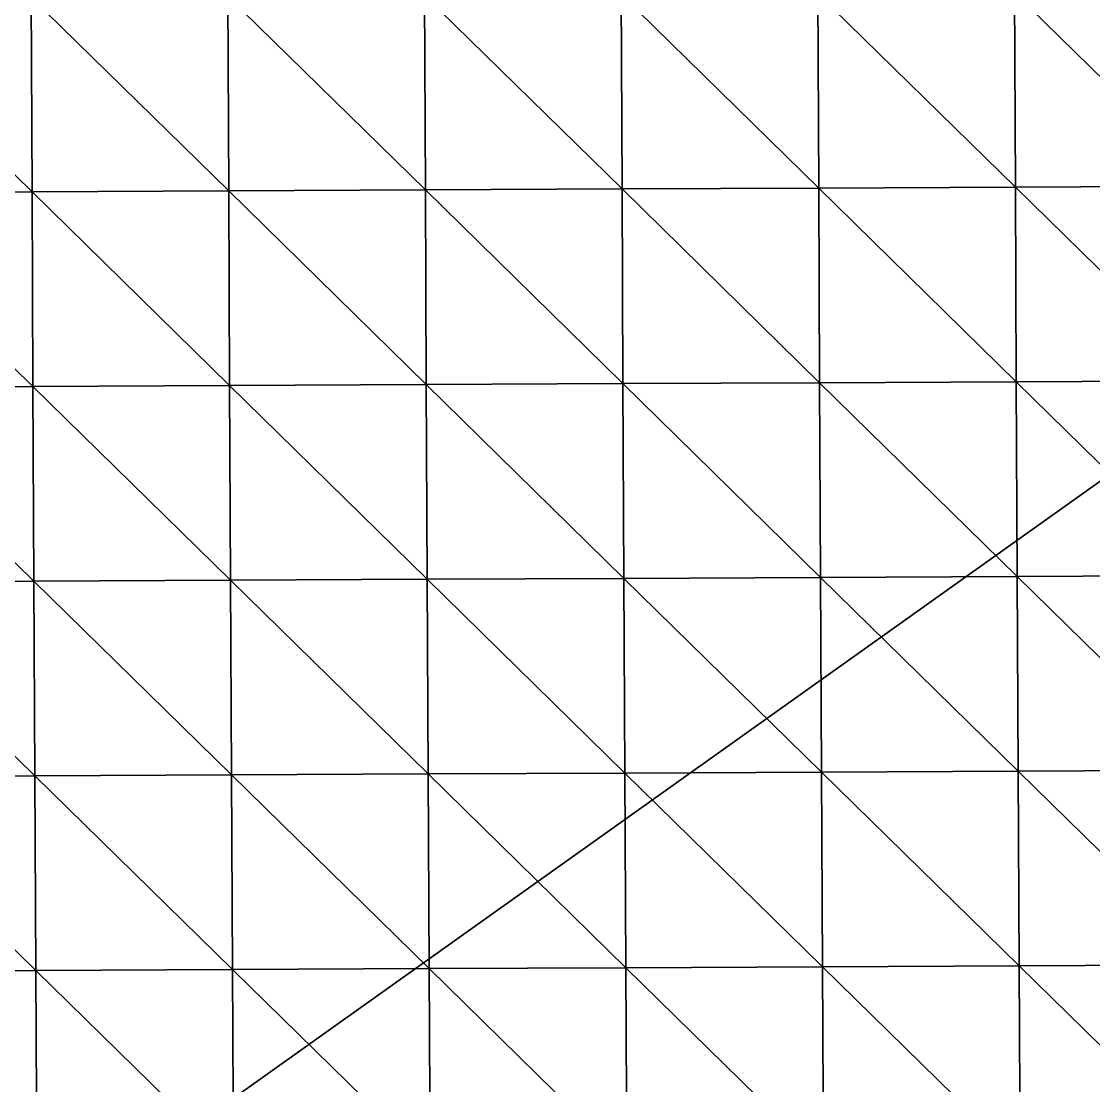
# Model space of a CAD drawing. Extents: x -372 to 678, y -263 to 741.
# Drawn here: x 80.4 to 148.9, y 67.7 to 135.6 of the extents above; entities that cross this region are included whole.
import ezdxf

# ---------------------------------------------------------------- set-up
doc = ezdxf.new("R2010")
doc.units = 0
doc.header["$LTSCALE"] = 0.0254
doc.layers.get('0').update_dxf_attribs({"linetype": 'CONTINUOUS'})
doc.layers.add('LOCATION_SNAPSHOT', color=144, linetype='CONTINUOUS')
doc.layers.add('LOCATION_TERRAIN', color=36, linetype='CONTINUOUS')

# ---------------------------------------------------------------- blocks, each defined once
blk = doc.blocks.new('LOCATION_SNAPSHOT')
at = {"color": 8}
mesh = blk.add_polyface(dxfattribs=at)
corners = [(-369.308, -262.945), (369.306, 262.947), (-371.821, 259.377), (371.824, -259.377)]
mesh.append_faces([[corners[k] for k in face] for face in [(0, 1, 2), (1, 0, 3)]], dxfattribs={"vtx0": -1, "color": 8})
blk = doc.blocks.new('LOCATION_TERRAIN')
at = {"color": 8}
mesh = blk.add_polyface(dxfattribs=at)
corners = [(81.051, 124.755, -4.475), (80.991, 137.192, -4.89), (68.429, 137.131, -5.475)]
mesh.append_faces([[corners[k] for k in face] for face in [(0, 1, 2)]], dxfattribs={"color": 8})
mesh = blk.add_polyface(dxfattribs=at)
corners = [(81.051, 124.755, -4.475), (68.429, 137.131, -5.475), (68.489, 124.695, -5.385)]
mesh.append_faces([[corners[k] for k in face] for face in [(0, 1, 2)]], dxfattribs={"color": 8})
mesh = blk.add_polyface(dxfattribs=at)
corners = [(93.612, 124.816, -3.712), (93.552, 137.252, -4.37), (80.991, 137.192, -4.89)]
mesh.append_faces([[corners[k] for k in face] for face in [(0, 1, 2)]], dxfattribs={"color": 8})
mesh = blk.add_polyface(dxfattribs=at)
corners = [(93.612, 124.816, -3.712), (80.991, 137.192, -4.89), (81.051, 124.755, -4.475)]
mesh.append_faces([[corners[k] for k in face] for face in [(0, 1, 2)]], dxfattribs={"color": 8})
mesh = blk.add_polyface(dxfattribs=at)
corners = [(106.174, 124.876, -3.382), (106.114, 137.313, -4.04), (93.552, 137.252, -4.37)]
mesh.append_faces([[corners[k] for k in face] for face in [(0, 1, 2)]], dxfattribs={"color": 8})
mesh = blk.add_polyface(dxfattribs=at)
corners = [(106.174, 124.876, -3.382), (93.552, 137.252, -4.37), (93.612, 124.816, -3.712)]
mesh.append_faces([[corners[k] for k in face] for face in [(0, 1, 2)]], dxfattribs={"color": 8})
mesh = blk.add_polyface(dxfattribs=at)
corners = [(118.735, 124.937, -3.052), (118.675, 137.373, -3.71), (106.114, 137.313, -4.04)]
mesh.append_faces([[corners[k] for k in face] for face in [(0, 1, 2)]], dxfattribs={"color": 8})
mesh = blk.add_polyface(dxfattribs=at)
corners = [(118.735, 124.937, -3.052), (106.114, 137.313, -4.04), (106.174, 124.876, -3.382)]
mesh.append_faces([[corners[k] for k in face] for face in [(0, 1, 2)]], dxfattribs={"color": 8})
mesh = blk.add_polyface(dxfattribs=at)
corners = [(131.297, 124.997, -2.525), (131.237, 137.434, -3.086), (118.675, 137.373, -3.71)]
mesh.append_faces([[corners[k] for k in face] for face in [(0, 1, 2)]], dxfattribs={"color": 8})
mesh = blk.add_polyface(dxfattribs=at)
corners = [(131.297, 124.997, -2.525), (118.675, 137.373, -3.71), (118.735, 124.937, -3.052)]
mesh.append_faces([[corners[k] for k in face] for face in [(0, 1, 2)]], dxfattribs={"color": 8})
mesh = blk.add_polyface(dxfattribs=at)
corners = [(143.858, 125.058, -1.32), (143.798, 137.494, -1.446), (131.237, 137.434, -3.086)]
mesh.append_faces([[corners[k] for k in face] for face in [(0, 1, 2)]], dxfattribs={"color": 8})
mesh = blk.add_polyface(dxfattribs=at)
corners = [(143.858, 125.058, -1.32), (131.237, 137.434, -3.086), (131.297, 124.997, -2.525)]
mesh.append_faces([[corners[k] for k in face] for face in [(0, 1, 2)]], dxfattribs={"color": 8})
mesh = blk.add_polyface(dxfattribs=at)
corners = [(156.42, 125.119, -0.114), (156.36, 137.555, 0.193), (143.798, 137.494, -1.446)]
mesh.append_faces([[corners[k] for k in face] for face in [(0, 1, 2)]], dxfattribs={"color": 8})
mesh = blk.add_polyface(dxfattribs=at)
corners = [(156.42, 125.119, -0.114), (143.798, 137.494, -1.446), (143.858, 125.058, -1.32)]
mesh.append_faces([[corners[k] for k in face] for face in [(0, 1, 2)]], dxfattribs={"color": 8})
mesh = blk.add_polyface(dxfattribs=at)
corners = [(81.111, 112.319, -4.059), (81.051, 124.755, -4.475), (68.489, 124.695, -5.385)]
mesh.append_faces([[corners[k] for k in face] for face in [(0, 1, 2)]], dxfattribs={"color": 8})
mesh = blk.add_polyface(dxfattribs=at)
corners = [(81.111, 112.319, -4.059), (68.489, 124.695, -5.385), (68.549, 112.259, -5.296)]
mesh.append_faces([[corners[k] for k in face] for face in [(0, 1, 2)]], dxfattribs={"color": 8})
mesh = blk.add_polyface(dxfattribs=at)
corners = [(93.672, 112.38, -3.054), (93.612, 124.816, -3.712), (81.051, 124.755, -4.475)]
mesh.append_faces([[corners[k] for k in face] for face in [(0, 1, 2)]], dxfattribs={"color": 8})
mesh = blk.add_polyface(dxfattribs=at)
corners = [(93.672, 112.38, -3.054), (81.051, 124.755, -4.475), (81.111, 112.319, -4.059)]
mesh.append_faces([[corners[k] for k in face] for face in [(0, 1, 2)]], dxfattribs={"color": 8})
mesh = blk.add_polyface(dxfattribs=at)
corners = [(106.234, 112.44, -2.724), (106.174, 124.876, -3.382), (93.612, 124.816, -3.712)]
mesh.append_faces([[corners[k] for k in face] for face in [(0, 1, 2)]], dxfattribs={"color": 8})
mesh = blk.add_polyface(dxfattribs=at)
corners = [(106.234, 112.44, -2.724), (93.612, 124.816, -3.712), (93.672, 112.38, -3.054)]
mesh.append_faces([[corners[k] for k in face] for face in [(0, 1, 2)]], dxfattribs={"color": 8})
mesh = blk.add_polyface(dxfattribs=at)
corners = [(118.795, 112.501, -2.394), (118.735, 124.937, -3.052), (106.174, 124.876, -3.382)]
mesh.append_faces([[corners[k] for k in face] for face in [(0, 1, 2)]], dxfattribs={"color": 8})
mesh = blk.add_polyface(dxfattribs=at)
corners = [(118.795, 112.501, -2.394), (106.174, 124.876, -3.382), (106.234, 112.44, -2.724)]
mesh.append_faces([[corners[k] for k in face] for face in [(0, 1, 2)]], dxfattribs={"color": 8})
mesh = blk.add_polyface(dxfattribs=at)
corners = [(131.357, 112.561, -1.965), (131.297, 124.997, -2.525), (118.735, 124.937, -3.052)]
mesh.append_faces([[corners[k] for k in face] for face in [(0, 1, 2)]], dxfattribs={"color": 8})
mesh = blk.add_polyface(dxfattribs=at)
corners = [(131.357, 112.561, -1.965), (118.735, 124.937, -3.052), (118.795, 112.501, -2.394)]
mesh.append_faces([[corners[k] for k in face] for face in [(0, 1, 2)]], dxfattribs={"color": 8})
mesh = blk.add_polyface(dxfattribs=at)
corners = [(143.918, 112.622, -1.194), (143.858, 125.058, -1.32), (131.297, 124.997, -2.525)]
mesh.append_faces([[corners[k] for k in face] for face in [(0, 1, 2)]], dxfattribs={"color": 8})
mesh = blk.add_polyface(dxfattribs=at)
corners = [(143.918, 112.622, -1.194), (131.297, 124.997, -2.525), (131.357, 112.561, -1.965)]
mesh.append_faces([[corners[k] for k in face] for face in [(0, 1, 2)]], dxfattribs={"color": 8})
mesh = blk.add_polyface(dxfattribs=at)
corners = [(156.48, 112.682, -0.422), (156.42, 125.119, -0.114), (143.858, 125.058, -1.32)]
mesh.append_faces([[corners[k] for k in face] for face in [(0, 1, 2)]], dxfattribs={"color": 8})
mesh = blk.add_polyface(dxfattribs=at)
corners = [(156.48, 112.682, -0.422), (143.858, 125.058, -1.32), (143.918, 112.622, -1.194)]
mesh.append_faces([[corners[k] for k in face] for face in [(0, 1, 2)]], dxfattribs={"color": 8})
mesh = blk.add_polyface(dxfattribs=at)
corners = [(81.171, 99.883, -3.219), (81.111, 112.319, -4.059), (68.549, 112.259, -5.296)]
mesh.append_faces([[corners[k] for k in face] for face in [(0, 1, 2)]], dxfattribs={"color": 8})
mesh = blk.add_polyface(dxfattribs=at)
corners = [(93.732, 99.943, -2.131), (93.672, 112.38, -3.054), (81.111, 112.319, -4.059)]
mesh.append_faces([[corners[k] for k in face] for face in [(0, 1, 2)]], dxfattribs={"color": 8})
mesh = blk.add_polyface(dxfattribs=at)
corners = [(93.732, 99.943, -2.131), (81.111, 112.319, -4.059), (81.171, 99.883, -3.219)]
mesh.append_faces([[corners[k] for k in face] for face in [(0, 1, 2)]], dxfattribs={"color": 8})
mesh = blk.add_polyface(dxfattribs=at)
corners = [(106.294, 100.004, -1.721), (106.234, 112.44, -2.724), (93.672, 112.38, -3.054)]
mesh.append_faces([[corners[k] for k in face] for face in [(0, 1, 2)]], dxfattribs={"color": 8})
mesh = blk.add_polyface(dxfattribs=at)
corners = [(106.294, 100.004, -1.721), (93.672, 112.38, -3.054), (93.732, 99.943, -2.131)]
mesh.append_faces([[corners[k] for k in face] for face in [(0, 1, 2)]], dxfattribs={"color": 8})
mesh = blk.add_polyface(dxfattribs=at)
corners = [(118.855, 100.064, -1.31), (118.795, 112.501, -2.394), (106.234, 112.44, -2.724)]
mesh.append_faces([[corners[k] for k in face] for face in [(0, 1, 2)]], dxfattribs={"color": 8})
mesh = blk.add_polyface(dxfattribs=at)
corners = [(118.855, 100.064, -1.31), (106.234, 112.44, -2.724), (106.294, 100.004, -1.721)]
mesh.append_faces([[corners[k] for k in face] for face in [(0, 1, 2)]], dxfattribs={"color": 8})
mesh = blk.add_polyface(dxfattribs=at)
corners = [(131.417, 100.125, -0.88), (131.357, 112.561, -1.965), (118.795, 112.501, -2.394)]
mesh.append_faces([[corners[k] for k in face] for face in [(0, 1, 2)]], dxfattribs={"color": 8})
mesh = blk.add_polyface(dxfattribs=at)
corners = [(131.417, 100.125, -0.88), (118.795, 112.501, -2.394), (118.855, 100.064, -1.31)]
mesh.append_faces([[corners[k] for k in face] for face in [(0, 1, 2)]], dxfattribs={"color": 8})
mesh = blk.add_polyface(dxfattribs=at)
corners = [(143.978, 100.185, -0.381), (143.918, 112.622, -1.194), (131.357, 112.561, -1.965)]
mesh.append_faces([[corners[k] for k in face] for face in [(0, 1, 2)]], dxfattribs={"color": 8})
mesh = blk.add_polyface(dxfattribs=at)
corners = [(143.978, 100.185, -0.381), (131.357, 112.561, -1.965), (131.417, 100.125, -0.88)]
mesh.append_faces([[corners[k] for k in face] for face in [(0, 1, 2)]], dxfattribs={"color": 8})
mesh = blk.add_polyface(dxfattribs=at)
corners = [(156.54, 100.246, 0.117), (156.48, 112.682, -0.422), (143.918, 112.622, -1.194)]
mesh.append_faces([[corners[k] for k in face] for face in [(0, 1, 2)]], dxfattribs={"color": 8})
mesh = blk.add_polyface(dxfattribs=at)
corners = [(156.54, 100.246, 0.117), (143.918, 112.622, -1.194), (143.978, 100.185, -0.381)]
mesh.append_faces([[corners[k] for k in face] for face in [(0, 1, 2)]], dxfattribs={"color": 8})
mesh = blk.add_polyface(dxfattribs=at)
corners = [(81.171, 99.883, -3.219), (68.549, 112.259, -5.296), (68.609, 99.822, -4.539)]
mesh.append_faces([[corners[k] for k in face] for face in [(0, 1, 2)]], dxfattribs={"color": 8})
mesh = blk.add_polyface(dxfattribs=at)
corners = [(106.354, 87.568, -0.598), (106.294, 100.004, -1.721), (93.732, 99.943, -2.131)]
mesh.append_faces([[corners[k] for k in face] for face in [(0, 1, 2)]], dxfattribs={"color": 8})
mesh = blk.add_polyface(dxfattribs=at)
corners = [(118.915, 87.628, -0.079), (118.855, 100.064, -1.31), (106.294, 100.004, -1.721)]
mesh.append_faces([[corners[k] for k in face] for face in [(0, 1, 2)]], dxfattribs={"color": 8})
mesh = blk.add_polyface(dxfattribs=at)
corners = [(118.915, 87.628, -0.079), (106.294, 100.004, -1.721), (106.354, 87.568, -0.598)]
mesh.append_faces([[corners[k] for k in face] for face in [(0, 1, 2)]], dxfattribs={"color": 8})
mesh = blk.add_polyface(dxfattribs=at)
corners = [(131.477, 87.689, 0.387), (131.417, 100.125, -0.88), (118.855, 100.064, -1.31)]
mesh.append_faces([[corners[k] for k in face] for face in [(0, 1, 2)]], dxfattribs={"color": 8})
mesh = blk.add_polyface(dxfattribs=at)
corners = [(131.477, 87.689, 0.387), (118.855, 100.064, -1.31), (118.915, 87.628, -0.079)]
mesh.append_faces([[corners[k] for k in face] for face in [(0, 1, 2)]], dxfattribs={"color": 8})
mesh = blk.add_polyface(dxfattribs=at)
corners = [(144.038, 87.749, 0.669), (143.978, 100.185, -0.381), (131.417, 100.125, -0.88)]
mesh.append_faces([[corners[k] for k in face] for face in [(0, 1, 2)]], dxfattribs={"color": 8})
mesh = blk.add_polyface(dxfattribs=at)
corners = [(144.038, 87.749, 0.669), (131.417, 100.125, -0.88), (131.477, 87.689, 0.387)]
mesh.append_faces([[corners[k] for k in face] for face in [(0, 1, 2)]], dxfattribs={"color": 8})
mesh = blk.add_polyface(dxfattribs=at)
corners = [(156.6, 87.81, 0.95), (156.54, 100.246, 0.117), (143.978, 100.185, -0.381)]
mesh.append_faces([[corners[k] for k in face] for face in [(0, 1, 2)]], dxfattribs={"color": 8})
mesh = blk.add_polyface(dxfattribs=at)
corners = [(156.6, 87.81, 0.95), (143.978, 100.185, -0.381), (144.038, 87.749, 0.669)]
mesh.append_faces([[corners[k] for k in face] for face in [(0, 1, 2)]], dxfattribs={"color": 8})
mesh = blk.add_polyface(dxfattribs=at)
corners = [(81.231, 87.447, -2.233), (81.171, 99.883, -3.219), (68.609, 99.822, -4.539)]
mesh.append_faces([[corners[k] for k in face] for face in [(0, 1, 2)]], dxfattribs={"color": 8})
mesh = blk.add_polyface(dxfattribs=at)
corners = [(81.231, 87.447, -2.233), (68.609, 99.822, -4.539), (68.669, 87.386, -3.553)]
mesh.append_faces([[corners[k] for k in face] for face in [(0, 1, 2)]], dxfattribs={"color": 8})
mesh = blk.add_polyface(dxfattribs=at)
corners = [(93.792, 87.507, -1.117), (93.732, 99.943, -2.131), (81.171, 99.883, -3.219)]
mesh.append_faces([[corners[k] for k in face] for face in [(0, 1, 2)]], dxfattribs={"color": 8})
mesh = blk.add_polyface(dxfattribs=at)
corners = [(93.792, 87.507, -1.117), (81.171, 99.883, -3.219), (81.231, 87.447, -2.233)]
mesh.append_faces([[corners[k] for k in face] for face in [(0, 1, 2)]], dxfattribs={"color": 8})
mesh = blk.add_polyface(dxfattribs=at)
corners = [(106.354, 87.568, -0.598), (93.732, 99.943, -2.131), (93.792, 87.507, -1.117)]
mesh.append_faces([[corners[k] for k in face] for face in [(0, 1, 2)]], dxfattribs={"color": 8})
mesh = blk.add_polyface(dxfattribs=at)
corners = [(131.537, 75.252, 1.654), (131.477, 87.689, 0.387), (118.915, 87.628, -0.079)]
mesh.append_faces([[corners[k] for k in face] for face in [(0, 1, 2)]], dxfattribs={"color": 8})
mesh = blk.add_polyface(dxfattribs=at)
corners = [(144.098, 75.313, 1.718), (144.038, 87.749, 0.669), (131.477, 87.689, 0.387)]
mesh.append_faces([[corners[k] for k in face] for face in [(0, 1, 2)]], dxfattribs={"color": 8})
mesh = blk.add_polyface(dxfattribs=at)
corners = [(144.098, 75.313, 1.718), (131.477, 87.689, 0.387), (131.537, 75.252, 1.654)]
mesh.append_faces([[corners[k] for k in face] for face in [(0, 1, 2)]], dxfattribs={"color": 8})
mesh = blk.add_polyface(dxfattribs=at)
corners = [(156.66, 75.373, 1.783), (156.6, 87.81, 0.95), (144.038, 87.749, 0.669)]
mesh.append_faces([[corners[k] for k in face] for face in [(0, 1, 2)]], dxfattribs={"color": 8})
mesh = blk.add_polyface(dxfattribs=at)
corners = [(156.66, 75.373, 1.783), (144.038, 87.749, 0.669), (144.098, 75.313, 1.718)]
mesh.append_faces([[corners[k] for k in face] for face in [(0, 1, 2)]], dxfattribs={"color": 8})
mesh = blk.add_polyface(dxfattribs=at)
corners = [(81.29, 75.01, -1.246), (81.231, 87.447, -2.233), (68.669, 87.386, -3.553)]
mesh.append_faces([[corners[k] for k in face] for face in [(0, 1, 2)]], dxfattribs={"color": 8})
mesh = blk.add_polyface(dxfattribs=at)
corners = [(81.29, 75.01, -1.246), (68.669, 87.386, -3.553), (68.729, 74.95, -2.566)]
mesh.append_faces([[corners[k] for k in face] for face in [(0, 1, 2)]], dxfattribs={"color": 8})
mesh = blk.add_polyface(dxfattribs=at)
corners = [(93.852, 75.071, -0.103), (93.792, 87.507, -1.117), (81.231, 87.447, -2.233)]
mesh.append_faces([[corners[k] for k in face] for face in [(0, 1, 2)]], dxfattribs={"color": 8})
mesh = blk.add_polyface(dxfattribs=at)
corners = [(93.852, 75.071, -0.103), (81.231, 87.447, -2.233), (81.29, 75.01, -1.246)]
mesh.append_faces([[corners[k] for k in face] for face in [(0, 1, 2)]], dxfattribs={"color": 8})
mesh = blk.add_polyface(dxfattribs=at)
corners = [(106.413, 75.131, 0.525), (106.354, 87.568, -0.598), (93.792, 87.507, -1.117)]
mesh.append_faces([[corners[k] for k in face] for face in [(0, 1, 2)]], dxfattribs={"color": 8})
mesh = blk.add_polyface(dxfattribs=at)
corners = [(106.413, 75.131, 0.525), (93.792, 87.507, -1.117), (93.852, 75.071, -0.103)]
mesh.append_faces([[corners[k] for k in face] for face in [(0, 1, 2)]], dxfattribs={"color": 8})
mesh = blk.add_polyface(dxfattribs=at)
corners = [(118.975, 75.192, 1.153), (118.915, 87.628, -0.079), (106.354, 87.568, -0.598)]
mesh.append_faces([[corners[k] for k in face] for face in [(0, 1, 2)]], dxfattribs={"color": 8})
mesh = blk.add_polyface(dxfattribs=at)
corners = [(118.975, 75.192, 1.153), (106.354, 87.568, -0.598), (106.413, 75.131, 0.525)]
mesh.append_faces([[corners[k] for k in face] for face in [(0, 1, 2)]], dxfattribs={"color": 8})
mesh = blk.add_polyface(dxfattribs=at)
corners = [(131.537, 75.252, 1.654), (118.915, 87.628, -0.079), (118.975, 75.192, 1.153)]
mesh.append_faces([[corners[k] for k in face] for face in [(0, 1, 2)]], dxfattribs={"color": 8})
mesh = blk.add_polyface(dxfattribs=at)
corners = [(156.719, 62.937, 2.893), (156.66, 75.373, 1.783), (144.098, 75.313, 1.718)]
mesh.append_faces([[corners[k] for k in face] for face in [(0, 1, 2)]], dxfattribs={"color": 8})
mesh = blk.add_polyface(dxfattribs=at)
corners = [(81.35, 62.574, -0.377), (81.29, 75.01, -1.246), (68.729, 74.95, -2.566)]
mesh.append_faces([[corners[k] for k in face] for face in [(0, 1, 2)]], dxfattribs={"color": 8})
mesh = blk.add_polyface(dxfattribs=at)
corners = [(81.35, 62.574, -0.377), (68.729, 74.95, -2.566), (68.789, 62.514, -1.544)]
mesh.append_faces([[corners[k] for k in face] for face in [(0, 1, 2)]], dxfattribs={"color": 8})
mesh = blk.add_polyface(dxfattribs=at)
corners = [(93.912, 62.635, 0.68), (93.852, 75.071, -0.103), (81.29, 75.01, -1.246)]
mesh.append_faces([[corners[k] for k in face] for face in [(0, 1, 2)]], dxfattribs={"color": 8})
mesh = blk.add_polyface(dxfattribs=at)
corners = [(93.912, 62.635, 0.68), (81.29, 75.01, -1.246), (81.35, 62.574, -0.377)]
mesh.append_faces([[corners[k] for k in face] for face in [(0, 1, 2)]], dxfattribs={"color": 8})
mesh = blk.add_polyface(dxfattribs=at)
corners = [(106.473, 62.695, 1.417), (106.413, 75.131, 0.525), (93.852, 75.071, -0.103)]
mesh.append_faces([[corners[k] for k in face] for face in [(0, 1, 2)]], dxfattribs={"color": 8})
mesh = blk.add_polyface(dxfattribs=at)
corners = [(106.473, 62.695, 1.417), (93.852, 75.071, -0.103), (93.912, 62.635, 0.68)]
mesh.append_faces([[corners[k] for k in face] for face in [(0, 1, 2)]], dxfattribs={"color": 8})
mesh = blk.add_polyface(dxfattribs=at)
corners = [(119.035, 62.756, 2.153), (118.975, 75.192, 1.153), (106.413, 75.131, 0.525)]
mesh.append_faces([[corners[k] for k in face] for face in [(0, 1, 2)]], dxfattribs={"color": 8})
mesh = blk.add_polyface(dxfattribs=at)
corners = [(119.035, 62.756, 2.153), (106.413, 75.131, 0.525), (106.473, 62.695, 1.417)]
mesh.append_faces([[corners[k] for k in face] for face in [(0, 1, 2)]], dxfattribs={"color": 8})
mesh = blk.add_polyface(dxfattribs=at)
corners = [(131.596, 62.816, 2.741), (131.537, 75.252, 1.654), (118.975, 75.192, 1.153)]
mesh.append_faces([[corners[k] for k in face] for face in [(0, 1, 2)]], dxfattribs={"color": 8})
mesh = blk.add_polyface(dxfattribs=at)
corners = [(131.596, 62.816, 2.741), (118.975, 75.192, 1.153), (119.035, 62.756, 2.153)]
mesh.append_faces([[corners[k] for k in face] for face in [(0, 1, 2)]], dxfattribs={"color": 8})
mesh = blk.add_polyface(dxfattribs=at)
corners = [(144.158, 62.877, 2.817), (144.098, 75.313, 1.718), (131.537, 75.252, 1.654)]
mesh.append_faces([[corners[k] for k in face] for face in [(0, 1, 2)]], dxfattribs={"color": 8})
mesh = blk.add_polyface(dxfattribs=at)
corners = [(144.158, 62.877, 2.817), (131.537, 75.252, 1.654), (131.596, 62.816, 2.741)]
mesh.append_faces([[corners[k] for k in face] for face in [(0, 1, 2)]], dxfattribs={"color": 8})
mesh = blk.add_polyface(dxfattribs=at)
corners = [(156.719, 62.937, 2.893), (144.098, 75.313, 1.718), (144.158, 62.877, 2.817)]
mesh.append_faces([[corners[k] for k in face] for face in [(0, 1, 2)]], dxfattribs={"color": 8})

msp = doc.modelspace()

# ---------------------------------------------------------------- block references
at = {"layer": 'LOCATION_SNAPSHOT', "color": 0}
msp.add_blockref('LOCATION_SNAPSHOT', (0, 0), dxfattribs=at)
at = {"layer": 'LOCATION_TERRAIN', "color": 0}
msp.add_blockref('LOCATION_TERRAIN', (0, 0), dxfattribs=at)

doc.saveas('drawing.dxf')
